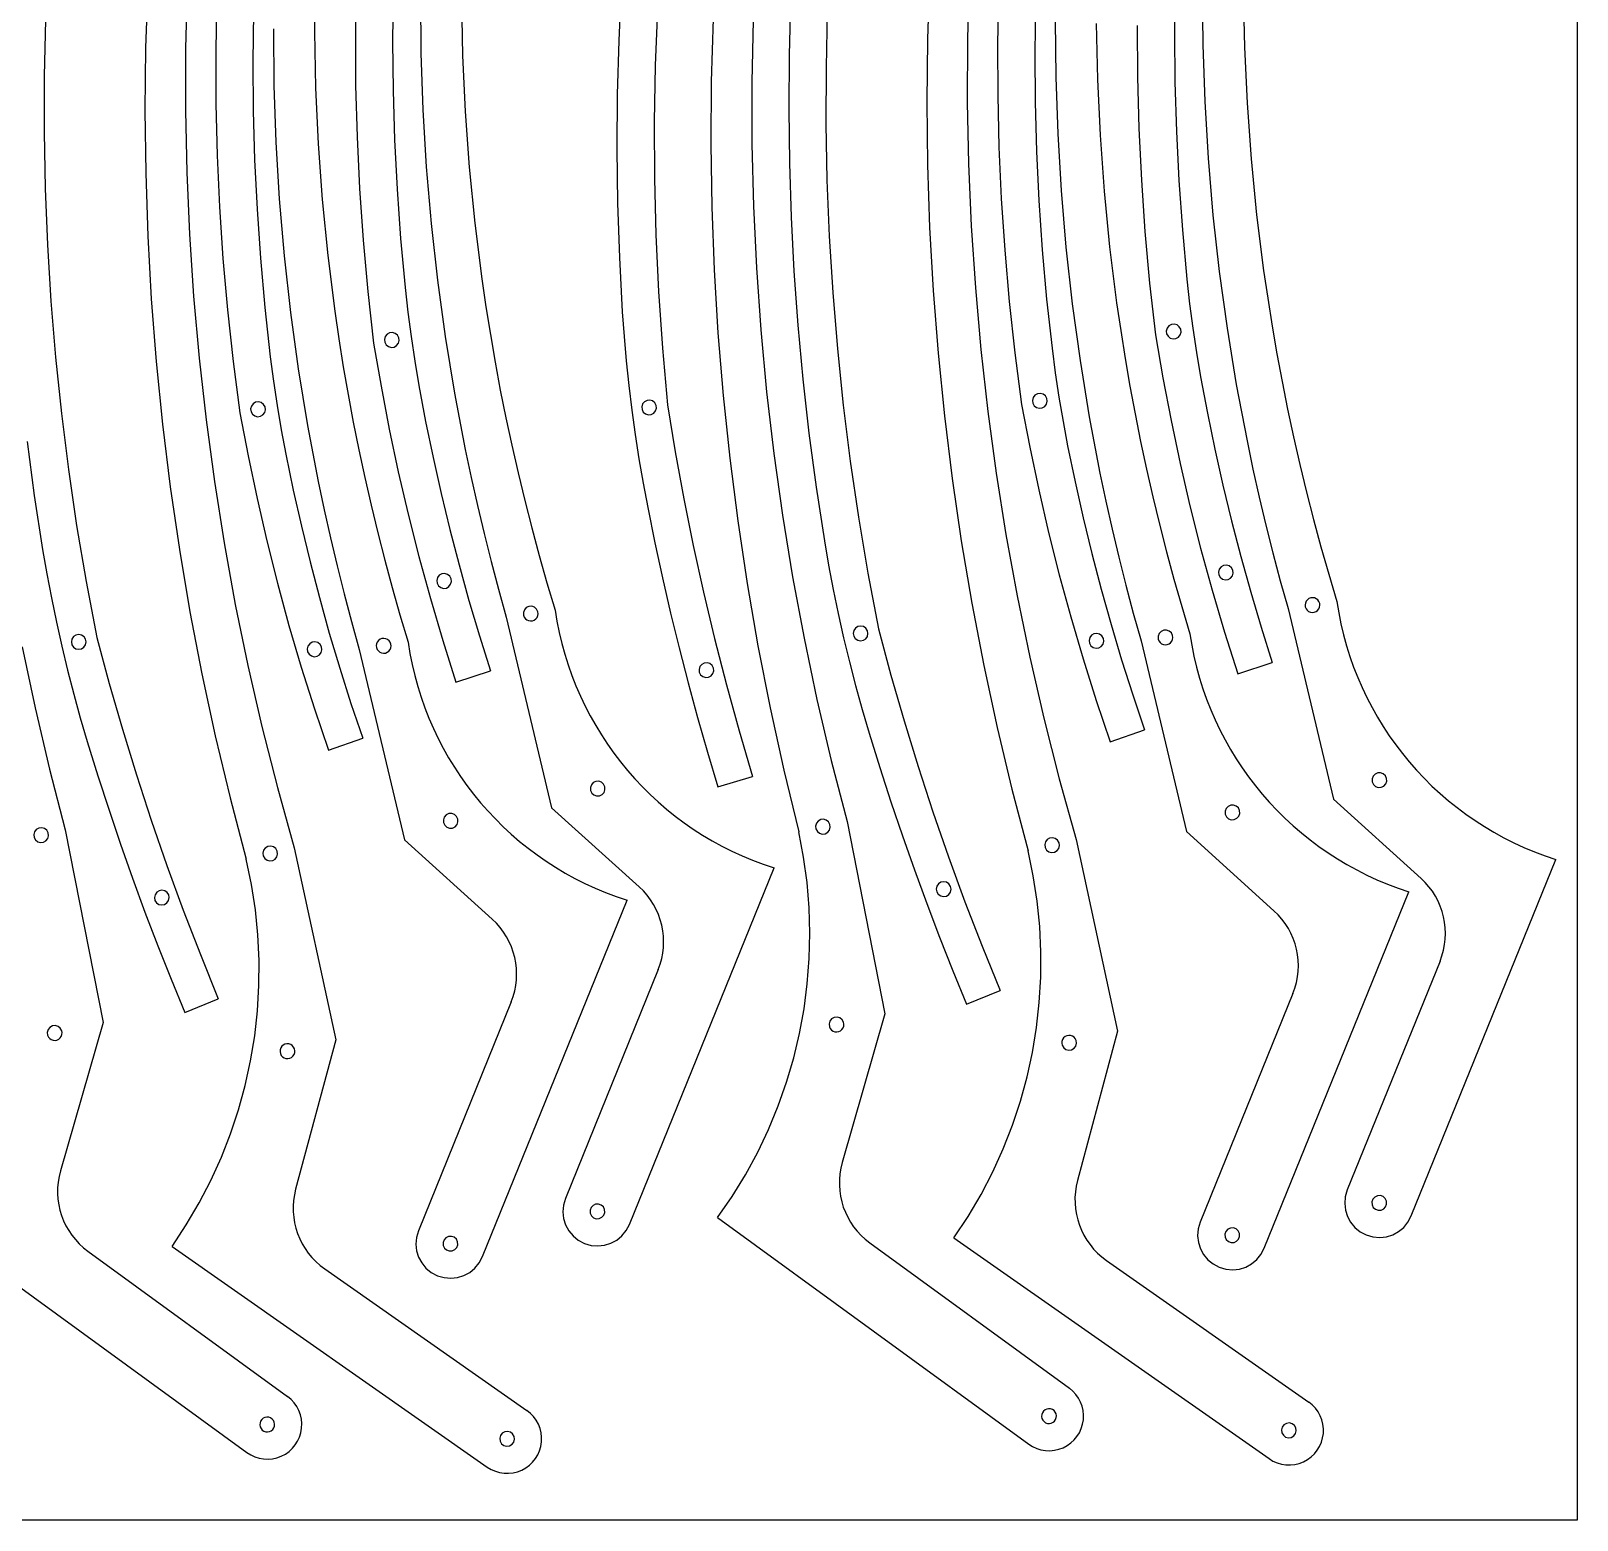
# Model space of a CAD drawing. Extents: x 0 to 2413, y 0 to 1207.
# Drawn here: x 1787 to 2413, y 0 to 603 of the extents above; entities that cross this region are included whole.
import ezdxf

# ---------------------------------------------------------------- set-up
doc = ezdxf.new("R2010")
doc.units = 0

msp = doc.modelspace()

# ---------------------------------------------------------------- linework, layer by layer
at = {"layer": 'Layer 1', "color": 7}
for points in [[(1834.151464, 621.978871), (1833.316845, 596.573642), (1833.045932, 571.147194), (1833.339565, 545.709009), (1834.198583, 520.268572), (1835.623825, 494.835365), (1837.61613, 469.418873), (1840.176339, 444.028578), (1843.30529, 418.673964), (1847.003823, 393.364515), (1851.272777, 368.109714), (1856.112991, 342.919044), (1861.525305, 317.801989), (1867.510559, 292.768032), (1874.069591, 267.826657)], [(1850.138133, 621.306807), (1849.516043, 596.242376), (1849.463288, 571.161046), (1849.98067, 546.072631), (1851.06899, 520.986945), (1852.729053, 495.913804), (1854.961659, 470.863022), (1857.767611, 445.844413), (1861.147712, 420.867792), (1865.102763, 395.942974), (1869.633567, 371.079774), (1874.740927, 346.288005), (1880.425643, 321.577483), (1886.68852, 296.958022), (1893.530359, 272.439437)], [(1901.843136, 625.602601), (1901.710577, 602.975805), (1902.169877, 580.335036), (1903.222486, 557.691988), (1904.869851, 535.058353), (1907.113422, 512.445827), (1909.954647, 489.866101), (1911.599834, 478.592193), (1913.394977, 467.33087), (1915.340258, 456.083595), (1917.435859, 444.851827), (1919.68196, 433.637031), (1922.078743, 422.440666), (1924.626388, 411.264195), (1927.325077, 400.10908), (1930.174991, 388.976782), (1933.176311, 377.868762), (1936.329218, 366.786483), (1939.633894, 355.731406)], [(1918.566444, 622.988682), (1918.256871, 602.157103), (1918.386308, 581.300839), (1918.956226, 560.426652), (1919.968097, 539.541302), (1921.423391, 518.651551), (1923.323578, 497.76416), (1925.670129, 476.885888)], [(2025.986159, 621.457008), (2024.957224, 599.561765), (2024.364775, 577.626528), (2024.210461, 555.657601), (2024.495929, 533.661287), (2025.222825, 511.64389), (2026.392797, 489.611712)], [(2150.822464, 625.394871), (2149.987845, 599.989642), (2149.716932, 574.563194), (2150.010565, 549.125009), (2150.869583, 523.684572), (2152.294825, 498.251365), (2154.28713, 472.834873), (2156.847339, 447.444578), (2159.97629, 422.089964), (2163.674823, 396.780515), (2167.943777, 371.525714), (2172.783991, 346.335044), (2178.196305, 321.217989), (2184.181559, 296.184032), (2190.740591, 271.242657)], [(2166.809133, 624.722807), (2166.187043, 599.658376), (2166.134288, 574.577046), (2166.65167, 549.488631), (2167.73999, 524.402945), (2169.400053, 499.329804), (2171.632659, 474.279022), (2174.438611, 449.260413), (2177.818712, 424.283792), (2181.773763, 399.358974), (2186.304567, 374.495774), (2191.411927, 349.704005), (2197.096643, 324.993483), (2203.35952, 300.374022), (2210.201359, 275.855437)], [(2250.237786, 622.49136), (2250.021033, 602.579556), (2250.21228, 582.644703), (2250.812916, 562.692875), (2251.824332, 542.730146), (2253.247916, 522.762588), (2255.08506, 502.796277)], [(2261.301947, 620.737722), (2261.501612, 597.758331), (2262.288805, 574.770153), (2263.665019, 551.784473), (2265.631745, 528.812575), (2268.190475, 505.865744), (2271.342701, 482.955265), (2275.089915, 460.092422), (2279.433609, 437.288499), (2281.829602, 425.91216), (2284.375274, 414.554782), (2287.070813, 403.217777), (2289.916404, 391.902555), (2292.912234, 380.610526), (2296.058489, 369.343102)], [(1862.072209, 615.431174), (1861.705583, 594.620855), (1861.776999, 573.787098), (1862.287804, 552.936689), (1863.239345, 532.076414), (1864.632968, 511.213061), (1866.470021, 490.353415), (1868.751849, 469.504265), (1871.4798, 448.672395)], [(1933.566786, 619.07536), (1933.350033, 599.163556), (1933.54128, 579.228703), (1934.141916, 559.276875), (1935.153332, 539.314146), (1936.576916, 519.346588), (1938.41406, 499.380277)], [(1944.630947, 617.321722), (1944.830612, 594.342331), (1945.617805, 571.354153), (1946.994019, 548.368473), (1948.960745, 525.396575), (1951.519475, 502.449744), (1954.671701, 479.539265), (1958.418915, 456.676422), (1962.762609, 433.872499), (1965.158602, 422.49616), (1967.704274, 411.138782), (1970.399813, 399.801777), (1973.245404, 388.486555), (1976.241234, 377.194526), (1979.387489, 365.927102)], [(1961.256569, 616.045464), (1961.715869, 593.404695), (1962.768477, 570.761647), (1964.415842, 548.128013), (1966.659413, 525.515486), (1969.500639, 502.935761), (1971.145825, 491.661852), (1972.940969, 480.40053), (1974.88625, 469.153254), (1976.981851, 457.921487), (1979.227952, 446.70669), (1981.624734, 435.510326), (1984.17238, 424.333855), (1986.871069, 413.178739), (1989.720983, 402.046441), (1992.722303, 390.938422), (1995.87521, 379.856143), (1999.179885, 368.801066)], [(2094.536164, 615.404545), (2093.941109, 593.565575), (2093.7803, 571.704363), (2094.05475, 549.827345), (2094.765475, 527.940956), (2095.913487, 506.051632), (2097.499801, 484.165809), (2099.52543, 462.289921), (2101.991388, 440.430406), (2104.89869, 418.593698), (2108.248348, 396.786233)], [(2178.743209, 618.847174), (2178.376583, 598.036855), (2178.447999, 577.203098), (2178.958804, 556.352689), (2179.910345, 535.492414), (2181.303968, 514.629061), (2183.141021, 493.769415), (2185.422849, 472.920265), (2188.1508, 452.088395)], [(2193.70567, 614.289244), (2193.445996, 594.398489), (2193.593397, 574.486052), (2194.149151, 554.558031), (2195.114537, 534.620524), (2196.490832, 514.679628), (2198.279316, 494.741443), (2200.481267, 474.812066)], [(2277.927569, 619.461464), (2278.386869, 596.820695), (2279.439477, 574.177647), (2281.086842, 551.544013), (2283.330413, 528.931486), (2286.171639, 506.351761), (2287.816825, 495.077852), (2289.611969, 483.81653), (2291.55725, 472.569254), (2293.652851, 461.337487), (2295.898952, 450.12269), (2298.295734, 438.926326), (2300.84338, 427.749855), (2303.542069, 416.594739), (2306.391983, 405.462441), (2309.393303, 394.354422), (2312.54621, 383.272143), (2315.850885, 372.217066)], [(1792.76451, 607.863284), (1792.241376, 585.110787), (1792.196734, 562.337719), (1792.631632, 539.551617), (1793.547123, 516.760021), (1794.944257, 493.970468), (1796.824084, 471.190496), (1799.187654, 448.427644), (1802.036018, 425.68945), (1805.370226, 402.983451), (1809.191329, 380.317187), (1813.500378, 357.698195)], [(1877.03467, 610.873244), (1876.774996, 590.982489), (1876.922397, 571.070052), (1877.478151, 551.142031), (1878.443537, 531.204524), (1879.819832, 511.263628), (1881.608316, 491.325443), (1883.810267, 471.396066)], [(2040.592319, 612.197581), (2039.721978, 589.381835), (2039.332901, 566.527744), (2039.426879, 543.642703), (2040.005706, 520.734109), (2041.071176, 497.80936), (2042.62508, 474.875852), (2044.669212, 451.940983)], [(2063.163478, 608.345149), (2062.427584, 582.927907), (2062.255927, 557.488606), (2062.649519, 532.036712), (2063.609373, 506.581692), (2065.136502, 481.133013), (2067.231918, 455.70014), (2069.896633, 430.292541), (2073.131662, 404.919681), (2076.938015, 379.591028), (2081.316707, 354.316048), (2086.268749, 329.104207), (2091.795154, 303.964972), (2097.896935, 278.907809)], [(2079.353919, 607.717671), (2078.842459, 582.6415), (2078.90091, 557.547817), (2079.530256, 532.446422), (2080.731476, 507.347113), (2082.505554, 482.259688), (2084.85347, 457.193944), (2087.776206, 432.159682), (2091.274745, 407.166698), (2095.350067, 382.224791), (2100.003154, 357.343759), (2105.234988, 332.533401), (2111.046551, 307.803515), (2117.438824, 283.1639)], [(2109.43551, 611.279284), (2108.912376, 588.526787), (2108.867734, 565.753719), (2109.302632, 542.967617), (2110.218123, 520.176021), (2111.615257, 497.386468), (2113.495084, 474.606496), (2115.858654, 451.843644), (2118.707018, 429.10545), (2122.041226, 406.399451), (2125.862329, 383.733187), (2130.171378, 361.114195)], [(2201.755955, 607.668062), (2201.95562, 584.688671), (2202.742814, 561.700493), (2204.119027, 538.714813), (2206.085753, 515.742915), (2208.644483, 492.796085), (2211.796709, 469.885605), (2215.543923, 447.022762), (2219.887617, 424.21884), (2222.28361, 412.8425), (2224.829283, 401.485123), (2227.524821, 390.148117), (2230.370412, 378.832895), (2233.366242, 367.540867), (2236.512498, 356.273442)], [(1885.084955, 604.252062), (1885.28462, 581.272671), (1886.071814, 558.284493), (1887.448027, 535.298813), (1889.414753, 512.326915), (1891.973483, 489.380085), (1895.125709, 466.469605), (1898.872923, 443.606762), (1903.216617, 420.80284), (1905.61261, 409.4265), (1908.158283, 398.069123), (1910.853821, 386.732117), (1913.699412, 375.416895), (1916.695242, 364.124867), (1919.841498, 352.857442)], [(2218.381577, 606.391805), (2218.840877, 583.751036), (2219.893486, 561.107988), (2221.540851, 538.474353), (2223.784422, 515.861827), (2226.625647, 493.282101), (2228.270834, 482.008193), (2230.065977, 470.74687), (2232.011258, 459.499595), (2234.106859, 448.267827), (2236.35296, 437.053031), (2238.749743, 425.856666), (2241.297388, 414.680195), (2243.996077, 403.52508), (2246.845991, 392.392782), (2249.847311, 381.284762), (2253.000218, 370.202483), (2256.304894, 359.147406)], [(2234.927871, 605.573103), (2235.057308, 584.716839), (2235.627226, 563.842652), (2236.639097, 542.957302), (2238.094391, 522.067551), (2239.994578, 501.18016), (2242.341129, 480.301888)], [(2255.08506, 502.796277), (2256.196516, 492.862828), (2257.493931, 482.952838), (2258.976936, 473.068918), (2260.645166, 463.213679)], [(1938.41406, 499.380277), (1939.525516, 489.446828), (1940.822931, 479.536838), (1942.305936, 469.652918), (1943.974166, 459.797679)], [(2026.392797, 489.611712), (2027.105556, 479.636908), (2027.982622, 469.677256), (2029.023731, 459.734781), (2030.228622, 449.811506), (2031.59703, 439.909455), (2033.128694, 430.030653), (2034.82335, 420.177123), (2036.680737, 410.35089)], [(2251.084406, 484.276605), (2249.936774, 484.593151), (2248.796339, 484.450311), (2247.792542, 483.890502), (2247.054823, 482.95614), (2246.737079, 481.808839), (2246.878729, 480.668256), (2247.43749, 479.663875), (2248.371081, 478.925181), (2249.518714, 478.608635), (2250.659149, 478.751475), (2251.662946, 479.311284), (2252.400665, 480.245645), (2252.718409, 481.392947), (2252.576759, 482.53353), (2252.017998, 483.537911), (2251.084406, 484.276605), (2251.084406, 484.276605)], [(1925.670129, 476.885888), (1928.655304, 459.45479), (1931.98127, 442.090704), (1935.64682, 424.798598), (1939.650746, 407.58344), (1943.991843, 390.450198), (1948.668902, 373.40384), (1953.680717, 356.449335), (1959.026081, 339.59165)], [(1934.413406, 480.860605), (1933.265774, 481.177151), (1932.125339, 481.034311), (1931.121542, 480.474502), (1930.383823, 479.54014), (1930.066079, 478.392839), (1930.207729, 477.252256), (1930.76649, 476.247875), (1931.700081, 475.509181), (1932.847714, 475.192635), (1933.988149, 475.335475), (1934.991946, 475.895284), (1935.729665, 476.829645), (1936.047409, 477.976947), (1935.905759, 479.11753), (1935.346998, 480.121911), (1934.413406, 480.860605), (1934.413406, 480.860605)], [(2242.341129, 480.301888), (2245.326304, 462.87079), (2248.65227, 445.506704), (2252.31782, 428.214598), (2256.321746, 410.99944), (2260.662843, 393.866198), (2265.339902, 376.81984), (2270.351717, 359.865335), (2275.697081, 343.00765)], [(1883.810267, 471.396066), (1885.103185, 461.484602), (1886.5816, 451.599994), (1888.245099, 441.744845), (1890.093267, 431.921759)], [(2200.481267, 474.812066), (2201.774185, 464.900602), (2203.2526, 455.015994), (2204.916099, 445.160845), (2206.764267, 435.337759)], [(1943.974166, 459.797679), (1946.7287, 445.133362), (1949.734798, 430.521932), (1952.991651, 415.966607), (1956.49845, 401.470608), (1960.254389, 387.037156), (1964.258657, 372.66947), (1968.510446, 358.37077), (1973.008949, 344.144277)], [(2260.645166, 463.213679), (2263.3997, 448.549362), (2266.405798, 433.937932), (2269.662651, 419.382607), (2273.16945, 404.886608), (2276.925389, 390.453156), (2280.929657, 376.08547), (2285.181446, 361.78677), (2289.679949, 347.560277)], [(1880.148941, 452.80633), (1878.996001, 453.101132), (1877.858836, 452.937107), (1876.86593, 452.359018), (1876.145768, 451.411629), (1875.849085, 450.259171), (1876.011254, 449.12174), (1876.587722, 448.127892), (1877.533935, 447.406185), (1878.686875, 447.111383), (1879.824041, 447.275408), (1880.816947, 447.853497), (1881.537108, 448.800886), (1881.833792, 449.953344), (1881.671622, 451.090775), (1881.095154, 452.084623), (1880.148941, 452.80633), (1880.148941, 452.80633)], [(2038.680402, 453.486782), (2037.542582, 453.834212), (2036.399378, 453.72284), (2035.381092, 453.191415), (2034.618025, 452.278688), (2034.268222, 451.141595), (2034.377208, 449.998162), (2034.906507, 448.978769), (2035.81764, 448.213799), (2036.955461, 447.866369), (2038.098664, 447.977741), (2039.11695, 448.509166), (2039.880017, 449.421893), (2040.229821, 450.558986), (2040.120834, 451.70242), (2039.591535, 452.721812), (2038.680402, 453.486782), (2038.680402, 453.486782)], [(2044.669212, 451.940983), (2047.822148, 432.867724), (2051.30774, 413.856963), (2055.124995, 394.91303), (2059.272923, 376.040256), (2063.75053, 357.24297), (2068.556827, 338.525504), (2073.690821, 319.892187), (2079.15152, 301.34735)], [(2188.1508, 452.088395), (2191.454228, 434.714796), (2195.097165, 417.414429), (2199.078312, 400.19224), (2203.396373, 383.053173), (2208.05005, 366.002175), (2213.038045, 349.04419), (2218.35906, 332.184164), (2224.011798, 315.427042)], [(2196.819941, 456.22233), (2195.667001, 456.517132), (2194.529836, 456.353107), (2193.53693, 455.775018), (2192.816768, 454.827629), (2192.520085, 453.675171), (2192.682254, 452.53774), (2193.258722, 451.543892), (2194.204935, 450.822185), (2195.357875, 450.527383), (2196.495041, 450.691408), (2197.487947, 451.269497), (2198.208108, 452.216886), (2198.504792, 453.369344), (2198.342622, 454.506775), (2197.766154, 455.500623), (2196.819941, 456.22233), (2196.819941, 456.22233)], [(1871.4798, 448.672395), (1874.783228, 431.298796), (1878.426165, 413.998429), (1882.407312, 396.77624), (1886.725373, 379.637173), (1891.37905, 362.586175), (1896.367045, 345.62819), (1901.68806, 328.768164), (1907.340798, 312.011042)], [(1785.320388, 437.014406), (1788.22769, 415.177698), (1791.577348, 393.370233)], [(2206.764267, 435.337759), (2209.786501, 420.726266), (2213.059289, 406.172251), (2216.581764, 391.678917), (2220.353059, 377.24947), (2224.372308, 362.887115), (2228.638642, 348.595056), (2233.151195, 334.376499), (2237.909099, 320.234648)], [(1890.093267, 431.921759), (1893.115501, 417.310266), (1896.388289, 402.756251), (1899.910764, 388.262917), (1903.682059, 373.83347), (1907.701308, 359.471115), (1911.967642, 345.179056), (1916.480195, 330.960499), (1921.238099, 316.818648)], [(2036.680737, 410.35089), (2039.600044, 396.055094), (2042.700772, 381.799364), (2045.982491, 367.58542), (2049.444768, 353.414983), (2053.08717, 339.289773), (2056.909266, 325.211511), (2060.910624, 311.181918), (2065.090812, 297.202713)], [(2108.248348, 396.786233), (2109.947034, 386.931324), (2111.807713, 377.10779), (2113.829923, 367.317621), (2116.013201, 357.562803), (2118.357086, 347.845325), (2120.861115, 338.167175), (2123.524826, 328.53034), (2126.347757, 318.93681)], [(1791.577348, 393.370233), (1793.276034, 383.515324), (1795.136713, 373.69179), (1797.158923, 363.901621), (1799.342201, 354.146803), (1801.686086, 344.429325), (1804.190115, 334.751175), (1806.853826, 325.11434), (1809.676757, 315.52081)], [(1955.55044, 383.234637), (1954.403454, 383.54952), (1953.264098, 383.405827), (1952.261441, 382.845954), (1951.524551, 381.912295), (1951.206892, 380.766075), (1951.347825, 379.626374), (1951.905268, 378.622364), (1952.837141, 377.883216), (1953.984126, 377.568333), (1955.123482, 377.712026), (1956.12614, 378.271899), (1956.863029, 379.205558), (1957.180689, 380.351778), (1957.039756, 381.491479), (1956.482312, 382.495489), (1955.55044, 383.234637), (1955.55044, 383.234637)], [(2272.22144, 386.650637), (2271.074454, 386.96552), (2269.935098, 386.821827), (2268.932441, 386.261954), (2268.195551, 385.328295), (2267.877892, 384.182075), (2268.018825, 383.042374), (2268.576268, 382.038364), (2269.508141, 381.299216), (2270.655126, 380.984333), (2271.794482, 381.128026), (2272.79714, 381.687899), (2273.534029, 382.621558), (2273.851689, 383.767778), (2273.710756, 384.907479), (2273.153312, 385.911489), (2272.22144, 386.650637), (2272.22144, 386.650637)], [(1992.195582, 368.085882), (1991.685795, 369.162595), (1990.832323, 369.933483), (1989.75206, 370.328092), (1988.561902, 370.275965), (1987.485189, 369.766179), (1986.714301, 368.912706), (1986.319693, 367.832444), (1986.371819, 366.642285), (1986.660945, 365.90751), (1987.122836, 365.283047), (1987.729478, 364.797988), (1988.452856, 364.481421), (1989.233753, 364.364424), (1990.005499, 364.452202), (1990.728893, 364.73504), (1991.364737, 365.20322), (1991.856508, 365.820998), (1992.166363, 366.533239), (1992.283116, 367.301135), (1992.195582, 368.085882), (1992.195582, 368.085882)], [(2308.866582, 371.501882), (2308.577456, 372.236658), (2308.115565, 372.86112), (2307.508923, 373.346179), (2306.785546, 373.662746), (2306.004648, 373.779744), (2305.232902, 373.691965), (2304.509508, 373.409128), (2303.873664, 372.940948), (2303.381893, 372.323169), (2303.072038, 371.610929), (2302.955285, 370.843032), (2303.042819, 370.058285), (2303.331945, 369.32351), (2303.793836, 368.699047), (2304.400478, 368.213988), (2305.123856, 367.897421), (2305.904753, 367.780424), (2306.676499, 367.868202), (2307.399893, 368.15104), (2308.035737, 368.61922), (2308.527508, 369.236998), (2308.837363, 369.949239), (2308.954116, 370.717135), (2308.866582, 371.501882), (2308.866582, 371.501882)], [(2315.850885, 372.217066), (2316.596762, 367.653949), (2317.500155, 363.142999), (2318.558383, 358.687377), (2319.768763, 354.290242), (2321.128612, 349.954754), (2322.635247, 345.684073), (2324.285988, 341.481357), (2326.07815, 337.349769), (2328.009051, 333.292466), (2330.07601, 329.312608), (2332.276343, 325.413357), (2334.607368, 321.59787), (2337.066403, 317.869309), (2339.650764, 314.230832), (2342.35777, 310.6856), (2345.184739, 307.236773), (2348.128987, 303.887509), (2351.187832, 300.64097), (2354.358592, 297.500314), (2357.638584, 294.468702), (2361.025125, 291.549292), (2364.515534, 288.745246), (2368.107128, 286.059723), (2371.797224, 283.495882), (2375.583139, 281.056883), (2379.462193, 278.745887), (2383.4317, 276.566052), (2387.488981, 274.520539), (2391.631351, 272.612508), (2395.856129, 270.845117), (2400.160631, 269.221528), (2404.542176, 267.744899)], [(1979.388521, 365.92738), (1997.733251, 288.710064)], [(1999.179885, 368.801066), (1999.925762, 364.237949), (2000.829155, 359.726999), (2001.887383, 355.271377), (2003.097763, 350.874242), (2004.457612, 346.538754), (2005.964247, 342.268073), (2007.614988, 338.065357), (2009.40715, 333.933769), (2011.338051, 329.876466), (2013.40501, 325.896608), (2015.605343, 321.997357), (2017.936368, 318.18187), (2020.395403, 314.453309), (2022.979764, 310.814832), (2025.68677, 307.2696), (2028.513739, 303.820773), (2031.457987, 300.471509), (2034.516832, 297.22497), (2037.687592, 294.084314), (2040.967584, 291.052702), (2044.354125, 288.133292), (2047.844534, 285.329246), (2051.436128, 282.643723), (2055.126224, 280.079882), (2058.912139, 277.640883), (2062.791193, 275.329887), (2066.7607, 273.150052), (2070.817981, 271.104539), (2074.960351, 269.196508), (2079.185129, 267.429117), (2083.489631, 265.805528), (2087.871176, 264.328899)], [(2296.059521, 369.34338), (2314.404251, 292.126064)], [(1807.387743, 358.642312), (1806.221383, 358.874513), (1805.095326, 358.649982), (1804.135237, 358.020181), (1803.466782, 357.036575), (1803.231495, 355.870833), (1803.453046, 354.744186), (1804.080304, 353.782434), (1805.062138, 353.111379), (1806.228498, 352.879177), (1807.354555, 353.103708), (1808.314644, 353.733509), (1808.983099, 354.717115), (1809.218386, 355.882857), (1808.996835, 357.009504), (1808.369577, 357.971256), (1807.387743, 358.642312), (1807.387743, 358.642312)], [(1813.500378, 357.698195), (1818.529713, 339.031758), (1823.883863, 320.460508), (1829.561412, 301.988656), (1835.560944, 283.620411), (1841.881042, 265.359986), (1848.52029, 247.211589), (1855.477272, 229.179434), (1862.750572, 211.267728)], [(1932.64959, 355.016223), (1932.360464, 355.750999), (1931.898573, 356.375461), (1931.291931, 356.86052), (1930.568554, 357.177087), (1929.787656, 357.294084), (1929.015911, 357.206306), (1928.292516, 356.923468), (1927.656673, 356.455289), (1927.164901, 355.83751), (1926.855046, 355.125269), (1926.738294, 354.357373), (1926.825828, 353.572626), (1927.114954, 352.83785), (1927.576845, 352.213388), (1928.183486, 351.728329), (1928.906864, 351.411762), (1929.687762, 351.294765), (1930.459507, 351.382543), (1931.182902, 351.66538), (1931.818745, 352.13356), (1932.310517, 352.751339), (1932.620371, 353.463579), (1932.737124, 354.231476), (1932.64959, 355.016223), (1932.64959, 355.016223)], [(2124.058743, 362.058312), (2122.892383, 362.290513), (2121.766326, 362.065982), (2120.806237, 361.436181), (2120.137782, 360.452575), (2119.902495, 359.286833), (2120.124046, 358.160186), (2120.751304, 357.198434), (2121.733138, 356.527379), (2122.899498, 356.295177), (2124.025555, 356.519708), (2124.985644, 357.149509), (2125.654099, 358.133115), (2125.889386, 359.298857), (2125.667835, 360.425504), (2125.040577, 361.387256), (2124.058743, 362.058312), (2124.058743, 362.058312)], [(2130.171378, 361.114195), (2135.200713, 342.447758), (2140.554863, 323.876508), (2146.232412, 305.404656), (2152.231944, 287.036411), (2158.552042, 268.775986), (2165.19129, 250.627589), (2172.148272, 232.595434), (2179.421572, 214.683728)], [(2219.738676, 358.999211), (2218.586188, 359.292911), (2217.449753, 359.128329), (2216.457608, 358.55021), (2215.737993, 357.603298), (2215.441354, 356.451562), (2215.603037, 355.314711), (2216.178623, 354.321095), (2217.123697, 353.599067), (2218.276185, 353.305366), (2219.41262, 353.469948), (2220.404765, 354.048068), (2221.12438, 354.99498), (2221.421019, 356.146715), (2221.259336, 357.283566), (2220.68375, 358.277182), (2219.738676, 358.999211), (2219.738676, 358.999211)], [(2249.32059, 358.432223), (2248.810804, 359.508936), (2247.957332, 360.279824), (2246.877069, 360.674432), (2245.686911, 360.622306), (2244.610197, 360.112519), (2243.839309, 359.259047), (2243.444701, 358.178784), (2243.496828, 356.988626), (2243.785954, 356.25385), (2244.247845, 355.629388), (2244.854486, 355.144329), (2245.577864, 354.827762), (2246.358762, 354.710765), (2247.130507, 354.798543), (2247.853902, 355.08138), (2248.489745, 355.54956), (2248.981517, 356.167339), (2249.291371, 356.879579), (2249.408124, 357.647476), (2249.32059, 358.432223), (2249.32059, 358.432223)], [(2256.304894, 359.147406), (2257.05077, 354.584289), (2257.954164, 350.07334), (2259.012391, 345.617718), (2260.222771, 341.220582), (2261.58262, 336.885094), (2263.089255, 332.614413), (2264.739995, 328.411697), (2266.532158, 324.280108), (2268.463059, 320.222805), (2270.530018, 316.242948), (2272.730351, 312.343696), (2275.061376, 308.52821), (2277.52041, 304.799648), (2280.104772, 301.161172), (2282.811778, 297.61594), (2285.638746, 294.167112), (2288.582994, 290.817848), (2291.64184, 287.571309), (2294.812599, 284.430653), (2298.092591, 281.39904), (2301.479133, 278.479631), (2304.969542, 275.675585), (2308.561136, 272.990061), (2312.251232, 270.42622), (2316.037147, 267.987222), (2319.916201, 265.676225), (2323.885709, 263.496391), (2327.942989, 261.450878), (2332.085359, 259.542846), (2336.310137, 257.775455), (2340.614639, 256.151866), (2344.996184, 254.675237)], [(1783.332154, 353.927759), (1788.563988, 329.117401), (1794.375551, 304.387515), (1800.767824, 279.7479)], [(1903.067676, 355.583211), (1901.915188, 355.876911), (1900.778753, 355.712329), (1899.786608, 355.13421), (1899.066993, 354.187298), (1898.770354, 353.035562), (1898.932037, 351.898711), (1899.507623, 350.905095), (1900.452697, 350.183067), (1901.605185, 349.889366), (1902.74162, 350.053948), (1903.733765, 350.632068), (1904.45338, 351.57898), (1904.750019, 352.730715), (1904.588336, 353.867566), (1904.01275, 354.861182), (1903.067676, 355.583211), (1903.067676, 355.583211)], [(1919.84253, 352.85772), (1938.18726, 275.640405)], [(1939.633894, 355.731406), (1940.37977, 351.168289), (1941.283164, 346.65734), (1942.341391, 342.201718), (1943.551771, 337.804582), (1944.91162, 333.469094), (1946.418255, 329.198413), (1948.068995, 324.995697), (1949.861158, 320.864108), (1951.792059, 316.806805), (1953.859018, 312.826948), (1956.059351, 308.927696), (1958.390376, 305.11221), (1960.84941, 301.383648), (1963.433772, 297.745172), (1966.140778, 294.19994), (1968.967746, 290.751112), (1971.911994, 287.401848), (1974.97084, 284.155309), (1978.141599, 281.014653), (1981.421591, 277.98304), (1984.808133, 275.063631), (1988.298542, 272.259585), (1991.890136, 269.574061), (1995.580232, 267.01022), (1999.366147, 264.571222), (2003.245201, 262.260225), (2007.214709, 260.080391), (2011.271989, 258.034878), (2015.414359, 256.126846), (2019.639137, 254.359455), (2023.943639, 252.735866), (2028.325184, 251.259237)], [(2236.51353, 356.27372), (2254.85826, 279.056405)], [(2061.893009, 347.083713), (2060.75581, 347.429406), (2059.613696, 347.317122), (2058.596585, 346.785598), (2057.834395, 345.873572), (2057.48471, 344.737594), (2057.592982, 343.595092), (2058.12093, 342.576121), (2059.030274, 341.810732), (2060.167474, 341.465039), (2061.309588, 341.577323), (2062.326698, 342.108847), (2063.088888, 343.020873), (2063.438573, 344.156852), (2063.330302, 345.299353), (2062.802353, 346.318324), (2061.893009, 347.083713), (2061.893009, 347.083713)], [(2275.696949, 343.00773), (2289.681457, 347.5607)], [(1959.025949, 339.59173), (1973.010457, 344.1447)], [(2224.011665, 315.427148), (2237.910607, 320.235071)], [(1809.676757, 315.52081), (1813.999721, 301.585102), (1818.499239, 287.707259), (1823.174708, 273.888949), (1828.02553, 260.131841), (1833.051102, 246.437605), (1838.250825, 232.80791), (1843.624098, 219.244424), (1849.17032, 205.748818)], [(1907.340665, 312.011148), (1921.239607, 316.819071)], [(2126.347757, 318.93681), (2130.670721, 305.001102), (2135.170239, 291.123259), (2139.845708, 277.304949), (2144.69653, 263.547841), (2149.722102, 249.853605), (2154.921825, 236.22391), (2160.295098, 222.660424), (2165.84132, 209.164818)], [(2065.091077, 297.20316), (2079.151547, 301.34711)], [(2336.000151, 300.601742), (2335.489654, 301.677109), (2334.636237, 302.446825), (2333.556573, 302.840664), (2332.367334, 302.788396), (2331.291369, 302.279164), (2330.52065, 301.426651), (2330.125544, 300.34745), (2330.176414, 299.158151), (2330.686911, 298.082784), (2331.540328, 297.313068), (2332.619992, 296.919229), (2333.809231, 296.971497), (2334.885196, 297.48073), (2335.655915, 298.333242), (2336.051021, 299.412443), (2336.000151, 300.601742), (2336.000151, 300.601742)], [(2019.329151, 297.185742), (2018.818654, 298.261109), (2017.965237, 299.030825), (2016.885573, 299.424664), (2015.696334, 299.372396), (2014.620369, 298.863164), (2013.84965, 298.010651), (2013.454544, 296.93145), (2013.505414, 295.742151), (2014.015911, 294.666784), (2014.869328, 293.897068), (2015.948992, 293.503229), (2017.138231, 293.555497), (2018.214196, 294.06473), (2018.984915, 294.917242), (2019.380021, 295.996443), (2019.329151, 297.185742), (2019.329151, 297.185742)], [(1997.733251, 288.710064), (2033.241163, 256.653214)], [(2276.454159, 287.532083), (2275.943663, 288.60745), (2275.090246, 289.377166), (2274.010581, 289.771004), (2272.821343, 289.718737), (2271.745377, 289.209504), (2270.974659, 288.356992), (2270.579552, 287.277791), (2270.630423, 286.088492), (2271.140919, 285.013125), (2271.994336, 284.243408), (2273.074001, 283.84957), (2274.263239, 283.901837), (2275.339205, 284.41107), (2276.109923, 285.263583), (2276.505029, 286.342784), (2276.454159, 287.532083), (2276.454159, 287.532083)], [(2314.404251, 292.126064), (2349.912163, 260.069214)], [(1959.783159, 284.116083), (1959.272663, 285.19145), (1958.419246, 285.961166), (1957.339581, 286.355004), (1956.150343, 286.302737), (1955.074377, 285.793504), (1954.303659, 284.940992), (1953.908552, 283.861791), (1953.959423, 282.672492), (1954.469919, 281.597125), (1955.323336, 280.827408), (1956.403001, 280.43357), (1957.592239, 280.485837), (1958.668205, 280.99507), (1959.438923, 281.847583), (1959.834029, 282.926784), (1959.783159, 284.116083), (1959.783159, 284.116083)], [(2110.52191, 281.960251), (2109.936442, 282.995433), (2109.03127, 283.701927), (2107.927417, 284.018127), (2106.74591, 283.882424), (2105.709202, 283.299663), (2105.000344, 282.396341), (2104.68126, 281.293319), (2104.813875, 280.111461), (2105.399343, 279.076279), (2106.304515, 278.369784), (2107.408368, 278.053585), (2108.589874, 278.189288), (2109.626583, 278.772048), (2110.335441, 279.675371), (2110.654524, 280.778393), (2110.52191, 281.960251), (2110.52191, 281.960251)], [(2117.438929, 283.163807), (2132.780219, 205.150115)], [(1793.85091, 278.544251), (1793.265442, 279.579433), (1792.36027, 280.285927), (1791.256417, 280.602127), (1790.07491, 280.466424), (1789.038202, 279.883663), (1788.329344, 278.980341), (1788.01026, 277.877319), (1788.142875, 276.695461), (1788.728343, 275.660279), (1789.633515, 274.953784), (1790.737368, 274.637585), (1791.918874, 274.773288), (1792.955583, 275.356048), (1793.664441, 276.259371), (1793.983524, 277.362393), (1793.85091, 278.544251), (1793.85091, 278.544251)], [(1800.767929, 279.747807), (1816.109219, 201.734115)], [(1938.18726, 275.640405), (1973.695171, 243.583552)], [(2065.016174, 122.65094), (2070.91454, 131.224741), (2076.321073, 140.055443), (2081.231354, 149.12206), (2085.640969, 158.403606), (2089.545501, 167.879095), (2092.940535, 177.527542), (2095.821654, 187.32796), (2098.184443, 197.259365), (2100.024485, 207.30077), (2101.337365, 217.431189), (2102.118666, 227.629637), (2102.363972, 237.875129), (2102.068869, 248.146677), (2101.228938, 258.423297), (2099.839766, 268.684003), (2097.896935, 278.907809)], [(2203.307622, 274.525487), (2202.703372, 275.549912), (2201.785416, 276.239835), (2200.675907, 276.535856), (2199.496998, 276.378572), (2198.47106, 275.776895), (2197.778834, 274.860673), (2197.480029, 273.75191), (2197.634354, 272.57261), (2198.238605, 271.548186), (2199.156561, 270.858262), (2200.26607, 270.562241), (2201.444979, 270.719525), (2202.470917, 271.321203), (2203.163143, 272.237424), (2203.461947, 273.346187), (2203.307622, 274.525487), (2203.307622, 274.525487)], [(2210.201465, 275.855347), (2226.966978, 198.135279)], [(2254.85826, 279.056405), (2290.366171, 246.999552)], [(1886.636622, 271.109487), (1886.032372, 272.133912), (1885.114416, 272.823835), (1884.004907, 273.119856), (1882.825998, 272.962572), (1881.80006, 272.360895), (1881.107834, 271.444673), (1880.809029, 270.33591), (1880.963354, 269.15661), (1881.567605, 268.132186), (1882.485561, 267.442262), (1883.59507, 267.146241), (1884.773979, 267.303525), (1885.799917, 267.905203), (1886.492143, 268.821424), (1886.790947, 269.930187), (1886.636622, 271.109487), (1886.636622, 271.109487)], [(1893.530465, 272.439347), (1910.295978, 194.719279)], [(2160.723121, 114.410555), (2166.463695, 123.090799), (2171.707818, 132.018904), (2176.451459, 141.17381), (2180.690585, 150.534452), (2184.421167, 160.079767), (2187.639172, 169.788692), (2190.340569, 179.640165), (2192.521327, 189.613122), (2194.177413, 199.686501), (2195.304797, 209.839238), (2195.899447, 220.05027), (2195.957332, 230.298535), (2195.474421, 240.562969), (2194.446681, 250.82251), (2192.870082, 261.056093), (2190.740591, 271.242657)], [(1844.052121, 110.994555), (1849.792695, 119.674799), (1855.036818, 128.602904), (1859.780459, 137.75781), (1864.019585, 147.118452), (1867.750167, 156.663767), (1870.968172, 166.372692), (1873.669569, 176.224165), (1875.850327, 186.197122), (1877.506413, 196.270501), (1878.633797, 206.423238), (1879.228447, 216.63427), (1879.286332, 226.882535), (1878.803421, 237.146969), (1877.775681, 247.40651), (1876.199082, 257.640093), (1874.069591, 267.826657)], [(2029.296045, 119.917061), (2087.87107, 264.328793)], [(2345.967045, 123.333061), (2404.54207, 267.744793)], [(2157.711425, 258.482597), (2156.544353, 258.716289), (2155.417241, 258.492469), (2154.456095, 257.862646), (2153.786923, 256.878331), (2153.551635, 255.711579), (2153.773913, 254.584162), (2154.402421, 253.622156), (2155.38582, 252.951638), (2156.552892, 252.717946), (2157.680005, 252.941766), (2158.64115, 253.571588), (2159.310323, 254.555904), (2159.54561, 255.722656), (2159.323332, 256.850073), (2158.694825, 257.812079), (2157.711425, 258.482597), (2157.711425, 258.482597)], [(2357.607242, 226.524876), (2358.404858, 228.734705), (2359.021533, 230.975006), (2359.459508, 233.23601), (2359.721025, 235.507946), (2359.808326, 237.781046), (2359.723651, 240.04554), (2359.469242, 242.291659), (2359.04734, 244.509633), (2358.460188, 246.689693), (2357.710026, 248.82207), (2356.799095, 250.896994), (2355.729638, 252.904695), (2354.503895, 254.835405), (2353.124109, 256.679354), (2351.59252, 258.426773), (2349.911369, 260.067891)], [(1841.040425, 255.066597), (1839.873353, 255.300289), (1838.746241, 255.076469), (1837.785095, 254.446646), (1837.115923, 253.462331), (1836.880635, 252.295579), (1837.102913, 251.168162), (1837.731421, 250.206156), (1838.71482, 249.535638), (1839.881892, 249.301946), (1841.009005, 249.525766), (1841.97015, 250.155588), (1842.639323, 251.139904), (1842.87461, 252.306656), (1842.652332, 253.434073), (1842.023825, 254.396079), (1841.040425, 255.066597), (1841.040425, 255.066597)], [(1969.750054, 106.847402), (2028.325079, 251.259131)], [(2040.936242, 223.108876), (2041.733858, 225.318705), (2042.350533, 227.559006), (2042.788508, 229.82001), (2043.050025, 232.091946), (2043.137326, 234.365046), (2043.052651, 236.62954), (2042.798242, 238.875659), (2042.37634, 241.093633), (2041.789188, 243.273693), (2041.039026, 245.40607), (2040.128095, 247.480994), (2039.058638, 249.488695), (2037.832895, 251.419405), (2036.453109, 253.263354), (2034.92152, 255.010773), (2033.240369, 256.651891)], [(2286.421054, 110.263402), (2344.996079, 254.675131)], [(2298.06125, 213.455217), (2298.858866, 215.665046), (2299.475541, 217.905347), (2299.913516, 220.16635), (2300.175033, 222.438286), (2300.262333, 224.711386), (2300.177658, 226.97588), (2299.923249, 229.221998), (2299.501348, 231.439972), (2298.914195, 233.620032), (2298.164033, 235.752409), (2297.253103, 237.827332), (2296.183646, 239.835034), (2294.957903, 241.765743), (2293.578117, 243.609692), (2292.046528, 245.357111), (2290.365378, 246.998229)], [(1981.39025, 210.039217), (1982.187866, 212.249046), (1982.804541, 214.489347), (1983.242516, 216.75035), (1983.504033, 219.022286), (1983.591333, 221.295386), (1983.506658, 223.55988), (1983.252249, 225.805998), (1982.830348, 228.023972), (1982.243195, 230.204032), (1981.493033, 232.336409), (1980.582103, 234.411332), (1979.512646, 236.419034), (1978.286903, 238.349743), (1976.907117, 240.193692), (1975.375528, 241.941111), (1973.694378, 243.582229)], [(2357.608618, 226.523897), (2320.020634, 133.856585)], [(2040.937618, 223.107897), (2003.349634, 130.440585)], [(2165.841558, 209.165268), (2179.421598, 214.68349)], [(2298.062626, 213.454238), (2260.474642, 120.786926)], [(1849.170558, 205.749268), (1862.750598, 211.26749)], [(1981.391626, 210.038238), (1943.803642, 117.370926)], [(1799.326772, 198.377642), (1798.74267, 199.415915), (1797.837197, 200.124995), (1796.731903, 200.442806), (1795.548342, 200.307272), (1794.510068, 199.72317), (1793.800988, 198.817696), (1793.483177, 197.712403), (1793.618712, 196.528841), (1793.958697, 195.816173), (1794.463279, 195.225672), (1795.102469, 194.78439), (1795.846281, 194.519379), (1796.633463, 194.457481), (1797.397142, 194.599211), (1798.098898, 194.932125), (1798.700311, 195.443779), (1799.147507, 196.094549), (1799.406605, 196.82678), (1799.469171, 197.600976), (1799.326772, 198.377642), (1799.326772, 198.377642)], [(1816.109219, 201.734115), (1798.794061, 141.559686)], [(2115.997772, 201.793642), (2115.41367, 202.831915), (2114.508197, 203.540995), (2113.402903, 203.858806), (2112.219342, 203.723272), (2111.181068, 203.13917), (2110.471988, 202.233696), (2110.154177, 201.128403), (2110.289712, 199.944841), (2110.629697, 199.232173), (2111.134279, 198.641672), (2111.773469, 198.20039), (2112.517281, 197.935379), (2113.304463, 197.873481), (2114.068142, 198.015211), (2114.769898, 198.348125), (2115.371311, 198.859779), (2115.818507, 199.510549), (2116.077605, 200.24278), (2116.140171, 201.016976), (2115.997772, 201.793642), (2115.997772, 201.793642)], [(2132.780219, 205.150115), (2115.465061, 144.975686)], [(1910.295978, 194.719279), (1894.084263, 134.238224)], [(2210.248746, 194.472445), (2209.895782, 195.178776), (2209.380485, 195.75995), (2208.733331, 196.189468), (2207.984797, 196.440832), (2207.196615, 196.488322), (2206.435655, 196.332648), (2205.740104, 195.986955), (2205.14815, 195.464388), (2204.712931, 194.805547), (2204.467268, 194.0687), (2204.418872, 193.293489), (2204.575451, 192.519558), (2205.178445, 191.49214), (2206.096736, 190.799739), (2207.207657, 190.502196), (2208.388542, 190.659354), (2209.415959, 191.262348), (2210.108361, 192.180639), (2210.405904, 193.29156), (2210.248746, 194.472445), (2210.248746, 194.472445)], [(2226.966978, 198.135279), (2210.755263, 137.654224)], [(1893.577746, 191.056445), (1893.224782, 191.762776), (1892.709485, 192.34395), (1892.062331, 192.773468), (1891.313797, 193.024832), (1890.525615, 193.072322), (1889.764655, 192.916648), (1889.069104, 192.570955), (1888.47715, 192.048388), (1888.041931, 191.389547), (1887.796268, 190.6527), (1887.747872, 189.877489), (1887.904451, 189.103558), (1888.257414, 188.397226), (1888.772712, 187.816053), (1889.419866, 187.386535), (1890.1684, 187.135171), (1890.956582, 187.08768), (1891.717542, 187.243354), (1892.413092, 187.589047), (1893.005047, 188.111614), (1893.440266, 188.770455), (1893.685929, 189.507303), (1893.734325, 190.282513), (1893.577746, 191.056445), (1893.577746, 191.056445)], [(2115.46522, 144.974839), (2114.90395, 142.693497), (2114.525821, 140.400843), (2114.327578, 138.106357), (2114.305966, 135.819519), (2114.457731, 133.54981), (2114.779618, 131.30671), (2115.268373, 129.099699), (2115.920742, 126.938257), (2116.73347, 124.831864), (2117.703303, 122.790001), (2118.826986, 120.822147), (2120.101264, 118.937784), (2121.522884, 117.14639), (2123.088591, 115.457447), (2124.79513, 113.880435), (2126.639248, 112.424833)], [(1798.79422, 141.558839), (1798.23295, 139.277497), (1797.854821, 136.984843), (1797.656578, 134.690357), (1797.634966, 132.403519), (1797.786731, 130.13381), (1798.108618, 127.89071), (1798.597373, 125.683699), (1799.249742, 123.522257), (1800.06247, 121.415864), (1801.032303, 119.374001), (1802.155986, 117.406147), (1803.430264, 115.521784), (1804.851884, 113.73039), (1806.417591, 112.041447), (1808.12413, 110.464435), (1809.968248, 109.008833)], [(1894.084449, 134.237378), (1893.564997, 131.946153), (1893.228862, 129.646967), (1893.072616, 127.34924), (1893.092832, 125.06239), (1893.286082, 122.795837), (1893.648939, 120.559), (1894.177977, 118.361297), (1894.869767, 116.212148), (1895.720882, 114.120973), (1896.727896, 112.097189), (1897.88738, 110.150216), (1899.195908, 108.289473), (1900.650052, 106.52438), (1902.246385, 104.864355), (1903.98148, 103.318817), (1905.85191, 101.897186)], [(2210.755449, 137.653378), (2210.235997, 135.362153), (2209.899862, 133.062967), (2209.743616, 130.76524), (2209.763832, 128.47839), (2209.957082, 126.211837), (2210.319939, 123.975), (2210.848977, 121.777297), (2211.540767, 119.628148), (2212.391882, 117.536973), (2213.398896, 115.513189), (2214.55838, 113.566216), (2215.866908, 111.705473), (2217.321052, 109.94038), (2218.917385, 108.280355), (2220.65248, 106.734817), (2222.52291, 105.313186)], [(2320.020581, 133.856559), (2319.223823, 131.13512), (2318.992137, 128.393351), (2319.294515, 125.704572), (2320.099951, 123.142103), (2321.377437, 120.779264), (2323.095965, 118.689377), (2325.224528, 116.945762), (2327.73212, 115.621739), (2330.453512, 114.824822), (2333.195267, 114.592976), (2335.884064, 114.895198), (2338.44658, 115.700484), (2340.809493, 116.977832), (2342.899481, 118.696239), (2344.64322, 120.8247), (2345.967389, 123.332214)], [(2335.905589, 129.317426), (2335.395092, 130.392793), (2334.541675, 131.162509), (2333.462011, 131.556347), (2332.272772, 131.50408), (2331.196807, 130.994847), (2330.426088, 130.142335), (2330.030982, 129.063134), (2330.081852, 127.873834), (2330.592349, 126.798468), (2331.445766, 126.028751), (2332.52543, 125.634913), (2333.714669, 125.68718), (2334.790635, 126.196413), (2335.561353, 127.048926), (2335.956459, 128.128127), (2335.905589, 129.317426), (2335.905589, 129.317426)], [(2003.349581, 130.440559), (2002.552823, 127.71912), (2002.321137, 124.977351), (2002.623515, 122.288572), (2003.428951, 119.726103), (2004.706437, 117.363264), (2006.424965, 115.273377), (2008.553528, 113.529762), (2011.06112, 112.205739), (2013.782512, 111.408822), (2016.524267, 111.176976), (2019.213064, 111.479198), (2021.77558, 112.284484), (2024.138493, 113.561832), (2026.228481, 115.280239), (2027.97222, 117.4087), (2029.296389, 119.916214)], [(2019.234589, 125.901426), (2018.724092, 126.976793), (2017.870675, 127.746509), (2016.791011, 128.140347), (2015.601772, 128.08808), (2014.525807, 127.578847), (2013.755088, 126.726335), (2013.359982, 125.647134), (2013.410852, 124.457834), (2013.921349, 123.382468), (2014.774766, 122.612751), (2015.85443, 122.218913), (2017.043669, 122.27118), (2018.119635, 122.780413), (2018.890353, 123.632926), (2019.285459, 124.712127), (2019.234589, 125.901426), (2019.234589, 125.901426)], [(1748.345279, 119.234675), (1874.336344, 27.517587)], [(2065.016279, 122.650675), (2191.007344, 30.933587)], [(2260.474589, 120.786899), (2259.677831, 118.065461), (2259.446145, 115.323692), (2259.748524, 112.634913), (2260.553959, 110.072443), (2261.831445, 107.709605), (2263.549973, 105.619718), (2265.678537, 103.876102), (2268.186128, 102.552079), (2270.90752, 101.755162), (2273.649276, 101.523317), (2276.338073, 101.825538), (2278.900589, 102.630825), (2281.263502, 103.908173), (2283.353489, 105.626579), (2285.097228, 107.755041), (2286.421398, 110.262555)], [(1943.803589, 117.370899), (1943.006831, 114.649461), (1942.775145, 111.907692), (1943.077524, 109.218913), (1943.882959, 106.656443), (1945.160445, 104.293605), (1946.878973, 102.203718), (1949.007537, 100.460102), (1951.515128, 99.136079), (1954.23652, 98.339162), (1956.978276, 98.107317), (1959.667073, 98.409538), (1962.229589, 99.214825), (1964.592502, 100.492173), (1966.682489, 102.210579), (1968.426228, 104.339041), (1969.750398, 106.846555)], [(1959.688597, 112.831766), (1959.178101, 113.907133), (1958.324684, 114.67685), (1957.245019, 115.070688), (1956.055781, 115.018421), (1954.979815, 114.509188), (1954.209097, 113.656675), (1953.81399, 112.577474), (1953.864861, 111.388175), (1954.375357, 110.312808), (1955.228774, 109.543092), (1956.308439, 109.149254), (1957.497677, 109.201521), (1958.573643, 109.710754), (1959.344361, 110.563266), (1959.739467, 111.642467), (1959.688597, 112.831766), (1959.688597, 112.831766)], [(2160.723227, 114.41029), (2288.370633, 25.012801)], [(2276.359597, 116.247766), (2275.849101, 117.323133), (2274.995684, 118.09285), (2273.916019, 118.486688), (2272.726781, 118.434421), (2271.650815, 117.925188), (2270.880097, 117.072675), (2270.48499, 115.993474), (2270.535861, 114.804175), (2271.046357, 113.728808), (2271.899774, 112.959092), (2272.979439, 112.565254), (2274.168677, 112.617521), (2275.244643, 113.126754), (2276.015361, 113.979266), (2276.410467, 115.058467), (2276.359597, 116.247766), (2276.359597, 116.247766)], [(1809.967983, 109.009971), (1890.814891, 50.156393)], [(1844.052227, 110.99429), (1971.699633, 21.596801)], [(2126.638983, 112.425971), (2207.485891, 53.572393)], [(1905.851619, 101.898297), (1987.761383, 44.533184)], [(2222.522619, 105.314297), (2304.432383, 47.949184)], [(1874.336344, 27.517587), (1875.908089, 26.524823), (1877.57497, 25.757844), (1879.313543, 25.219141), (1881.100363, 24.911207), (1882.911984, 24.836536), (1884.724962, 24.997619), (1886.515852, 25.39695), (1888.261208, 26.037021), (1889.906599, 26.902268), (1891.403969, 27.962756), (1892.739442, 29.199424), (1893.899143, 30.59321), (1894.869196, 32.125054), (1895.635724, 33.775894), (1896.184852, 35.526668), (1896.502703, 37.358315), (1896.575556, 39.215908), (1896.405324, 41.042866), (1896.001582, 42.817641), (1895.373905, 44.518691), (1894.53187, 46.124469), (1893.485051, 47.613431), (1892.243025, 48.964031), (1890.815367, 50.154726)], [(2191.007344, 30.933587), (2192.579089, 29.940823), (2194.24597, 29.173844), (2195.984543, 28.635141), (2197.771363, 28.327207), (2199.582984, 28.252536), (2201.395962, 28.413619), (2203.186852, 28.81295), (2204.932208, 29.453021), (2206.577599, 30.318268), (2208.074969, 31.378756), (2209.410442, 32.615424), (2210.570143, 34.00921), (2211.540196, 35.541054), (2212.306724, 37.191894), (2212.855852, 38.942668), (2213.173703, 40.774315), (2213.246556, 42.631908), (2213.076324, 44.458866), (2212.672582, 46.233641), (2212.044905, 47.934691), (2211.20287, 49.540469), (2210.156051, 51.029431), (2208.914025, 52.380031), (2207.486367, 53.570726)], [(1971.699633, 21.596801), (1973.28926, 20.633187), (1974.969842, 19.897036), (1976.7179, 19.390407), (1978.509951, 19.115363), (1980.322513, 19.073965), (1982.132104, 19.268275), (1983.915244, 19.700353), (1985.648449, 20.372262), (1987.277593, 21.267445), (1988.755189, 22.355098), (1990.067713, 23.615914), (1991.201645, 25.030585), (1992.143461, 26.579804), (1992.87964, 28.244261), (1993.396659, 30.00465), (1993.680996, 31.841663), (1993.719938, 33.700142), (1993.516427, 35.523562), (1993.08043, 37.290561), (1992.42191, 38.979775), (1991.55083, 40.569843), (1990.477157, 42.039402), (1989.210854, 43.36709), (1987.761885, 44.531544)], [(2202.100727, 43.177059), (2201.760741, 43.889727), (2201.256159, 44.480228), (2200.616969, 44.92151), (2199.873158, 45.186522), (2199.085976, 45.24842), (2198.322296, 45.106689), (2197.62054, 44.773775), (2197.019127, 44.262122), (2196.571931, 43.611351), (2196.312834, 42.87912), (2196.250268, 42.104924), (2196.392666, 41.328259), (2196.732652, 40.615591), (2197.237234, 40.02509), (2197.876424, 39.583808), (2198.620235, 39.318796), (2199.407417, 39.256898), (2200.171097, 39.398629), (2200.872853, 39.731543), (2201.474266, 40.243196), (2201.921462, 40.893967), (2202.180559, 41.626198), (2202.243126, 42.400394), (2202.100727, 43.177059), (2202.100727, 43.177059)], [(2288.370633, 25.012801), (2289.96026, 24.049187), (2291.640842, 23.313036), (2293.3889, 22.806407), (2295.180951, 22.531363), (2296.993513, 22.489965), (2298.803104, 22.684275), (2300.586244, 23.116353), (2302.319449, 23.788262), (2303.948593, 24.683445), (2305.426189, 25.771098), (2306.738713, 27.031914), (2307.872645, 28.446585), (2308.814461, 29.995804), (2309.55064, 31.660261), (2310.067659, 33.42065), (2310.351996, 35.257663), (2310.390938, 37.116142), (2310.187427, 38.939562), (2309.75143, 40.706561), (2309.09291, 42.395775), (2308.22183, 43.985843), (2307.148157, 45.455402), (2305.881854, 46.78309), (2304.432885, 47.947544)], [(1885.429727, 39.761059), (1885.089741, 40.473727), (1884.585159, 41.064228), (1883.945969, 41.50551), (1883.202158, 41.770522), (1882.414976, 41.83242), (1881.651296, 41.690689), (1880.94954, 41.357775), (1880.348127, 40.846122), (1879.900931, 40.195351), (1879.641834, 39.46312), (1879.579268, 38.688924), (1879.721666, 37.912259), (1880.061652, 37.199591), (1880.566234, 36.60909), (1881.205424, 36.167808), (1881.949235, 35.902796), (1882.736417, 35.840898), (1883.500097, 35.982629), (1884.201853, 36.315543), (1884.803266, 36.827196), (1885.250462, 37.477967), (1885.509559, 38.210198), (1885.572126, 38.984394), (1885.429727, 39.761059), (1885.429727, 39.761059)], [(2299.238248, 37.457092), (2298.634493, 38.482693), (2297.716407, 39.173592), (2296.606344, 39.470214), (2295.426659, 39.312984), (2294.400138, 38.710794), (2293.707839, 37.793764), (2293.409523, 36.684155), (2293.564953, 35.504231), (2294.168709, 34.47863), (2295.086795, 33.787731), (2296.196857, 33.491109), (2297.376542, 33.64834), (2298.403063, 34.250529), (2299.095363, 35.16756), (2299.393678, 36.277169), (2299.238248, 37.457092), (2299.238248, 37.457092)], [(1982.567248, 34.041092), (1981.963493, 35.066693), (1981.045407, 35.757592), (1979.935344, 36.054214), (1978.755659, 35.896984), (1977.729138, 35.294794), (1977.036839, 34.377764), (1976.738523, 33.268155), (1976.893953, 32.088231), (1977.497709, 31.06263), (1978.415795, 30.371731), (1979.525857, 30.075109), (1980.705542, 30.23234), (1981.732063, 30.834529), (1982.424363, 31.75156), (1982.722678, 32.861169), (1982.567248, 34.041092), (1982.567248, 34.041092)]]:
    msp.add_lwpolyline(points, dxfattribs=at)
at = {"layer": 'Shape2DView009', "color": 7}
msp.add_lwpolyline([(0.13358, 1206.632436), (2413.13054, 1206.632436), (2413.13054, 0.133956), (0.13358, 0.133956), (0.13358, 1206.632436)], dxfattribs=at)

doc.saveas('drawing.dxf')
